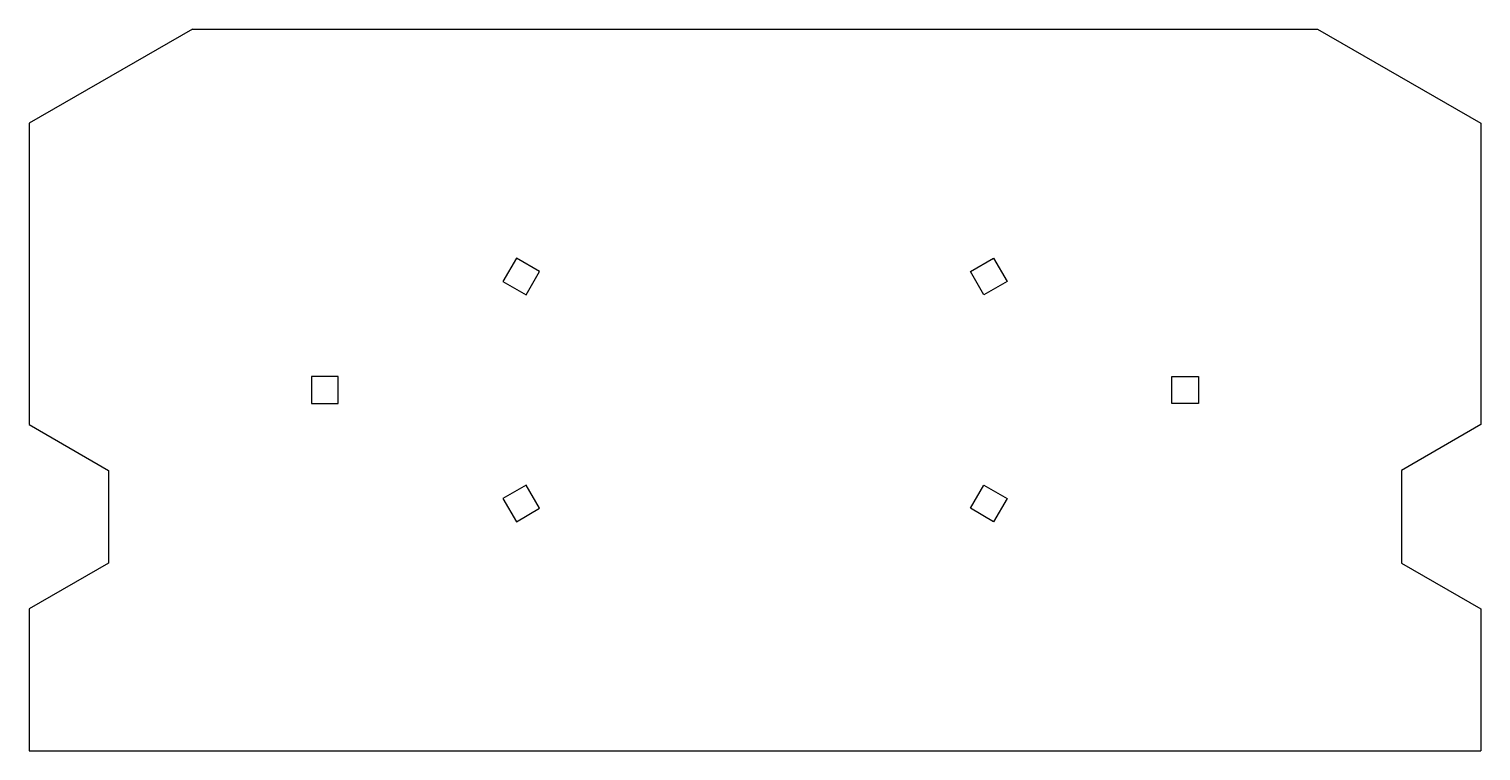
# Model space of a CAD drawing. Extents: x -325 to 325, y -342 to -18.
import ezdxf

# ---------------------------------------------------------------- set-up
doc = ezdxf.new("R2010")
doc.units = 0
doc.header["$MEASUREMENT"] = 0
doc.layers.add('VISIBLE', color=7, linetype='CONTINUOUS')

msp = doc.modelspace()

# ---------------------------------------------------------------- linework, layer by layer
at = {"layer": 'VISIBLE'}
for p, q in [((-251.9, -18.36), (-325.05, -60.56)), ((-251.9, -18.36), (251.9, -18.36)), ((251.9, -18.36), (325.05, -60.56)), ((-325.05, -60.56), (-325.05, -195.5)), ((325.05, -60.56), (325.05, -195.5)), ((-106.85, -121.01), (-112.85, -131.41)), ((-96.46, -127.01), (-106.85, -121.01)), ((96.46, -127.01), (106.85, -121.01)), ((106.85, -121.01), (112.85, -131.41)), ((-102.46, -137.41), (-96.46, -127.01)), ((102.46, -137.41), (96.46, -127.01)), ((-112.85, -131.41), (-102.46, -137.41)), ((112.85, -131.41), (102.46, -137.41)), ((-198.61, -173.99), (-198.61, -185.99)), ((-186.61, -173.99), (-198.61, -173.99)), ((-186.61, -185.99), (-186.61, -173.99)), ((186.61, -185.99), (186.61, -173.99)), ((186.61, -173.99), (198.61, -173.99)), ((198.61, -173.99), (198.61, -185.99)), ((-198.61, -185.99), (-186.61, -185.99)), ((198.61, -185.99), (186.61, -185.99)), ((-325.05, -195.5), (-289.43, -216.06)), ((325.05, -195.5), (289.43, -216.06)), ((-289.43, -216.06), (-289.43, -257.49)), ((289.43, -216.06), (289.43, -257.49)), ((-102.46, -222.57), (-112.85, -228.57)), ((-96.46, -232.97), (-102.46, -222.57)), ((96.46, -232.97), (102.46, -222.57)), ((102.46, -222.57), (112.85, -228.57)), ((-112.85, -228.57), (-106.85, -238.97)), ((-106.85, -238.97), (-96.46, -232.97)), ((106.85, -238.97), (96.46, -232.97)), ((112.85, -228.57), (106.85, -238.97)), ((-289.43, -257.49), (-325.05, -278.06)), ((289.43, -257.49), (325.05, -278.06)), ((-325.05, -278.06), (-325.05, -341.64)), ((325.05, -278.06), (325.05, -341.64)), ((-325.05, -341.64), (325.05, -341.64))]:
    msp.add_line(p, q, dxfattribs=at)

doc.saveas('drawing.dxf')
